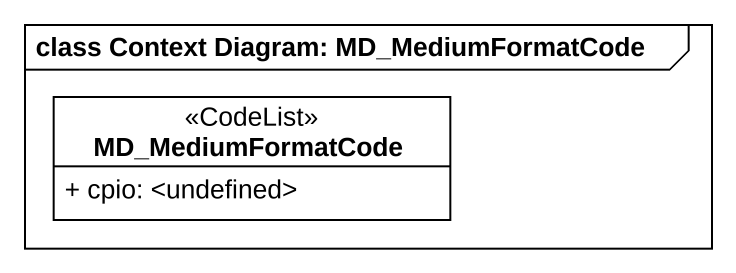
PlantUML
@startuml
mainframe class Context Diagram: MD_MediumFormatCode
hide circle
hide empty members
skinparam classAttributeIconSize 0
class MD_MediumFormatCode <<CodeList>> #FFFFFF {
  + cpio: <undefined>
}
@enduml
